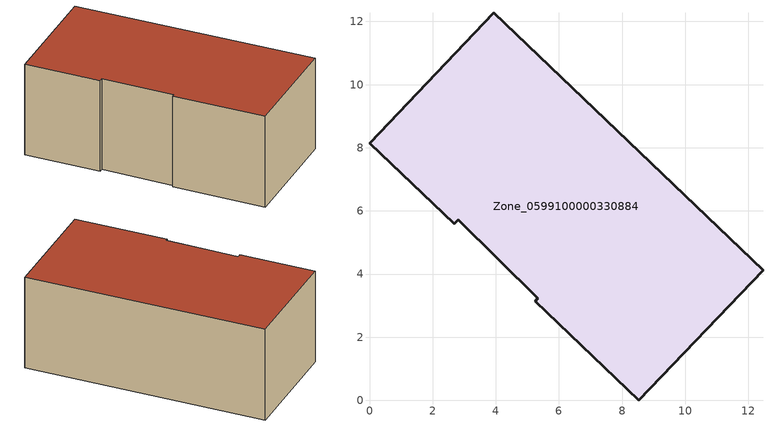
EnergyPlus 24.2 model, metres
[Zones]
Zone_0599100000330884
 floor ground (C_G): 2.68,5.59 0,8.15 3.93,12.28 12.46,4.12 8.53,0 5.24,3.14 5.33,3.24 2.81,5.72 z3.17
 wall outside (C_F): 0,8.15 2.68,5.59 2.81,5.72 5.33,3.24 5.24,3.14 8.53,0 12.46,4.12 3.93,12.28 0,8.15 z3.17:7.89
 roof outside (C_R): 5.24,3.14 8.53,0 12.46,4.12 3.93,12.28 0,8.15 2.68,5.59 2.81,5.72 5.33,3.24 z7.89
[BUILDING]
Pand.0599100000330884: North Axis=0; Terrain=City; Loads Convergence Tolerance Value=0.04; Temperature Convergence Tolerance Value=0.4; Solar Distribution=FullExterior; Maximum Number of Warmup Days=25; Minimum Number of Warmup Days=1
[Site:Location]
Rotterdam.The.Hague.AP_ZH_NLD Design_Conditions: Latitude=51.96; Longitude=4.45; Time Zone=1; Elevation=-4.5
[SITE:GROUNDTEMPERATURE:BUILDINGSURFACE]
18, 18, 18, 18, 18, 18, 18, 18, 18, 18, 18, 18
[MATERIAL] Thermal Absorptance=0.9; Solar Absorptance=0.7; Visible Absorptance=0.7
Name | Roughness | Thickness | Conductivity | Density | Specific Heat
G.TC.1975-1991 | MediumSmooth | 0.15 | 0.288461 | 540 | 1210
F.TC.1975-1991 | Rough | 0.3 | 0.230769 | 1920 | 840
R.TC.1975-1991 | MediumRough | 0.2 | 0.153846 | 1500 | 1000
[CONSTRUCTION]
C_G: G.TC.1975-1991
C_F: F.TC.1975-1991
C_R: R.TC.1975-1991
[ZONE]
Zone_0599100000330884: Type=1; Multiplier=1; Ceiling Height=Autocalculate; Volume=Autocalculate; Floor Area=autocalculate; Part of Total Floor Area=Yes
[ZONEINFILTRATION:DESIGNFLOWRATE]
Infil_Zone_0599100000330884: Zone or ZoneList or Space or SpaceList=Zone_0599100000330884; Schedule=AlwaysOn; Design Flow Rate Calculation Method=Flow/Area; Flow Rate per Floor Area=0.003; Constant Term Coefficient=1; Temperature Term Coefficient=0; Velocity Term Coefficient=0; Velocity Squared Term Coefficient=0
[HVACTEMPLATE:ZONE:IDEALLOADSAIRSYSTEM]
Zone_0599100000330884: Maximum Heating Supply Air Temperature=50; Minimum Cooling Supply Air Temperature=13; Maximum Heating Supply Air Humidity Ratio=0.0156; Minimum Cooling Supply Air Humidity Ratio=0.0077; Heating Limit=NoLimit; Cooling Limit=NoLimit; Dehumidification Control Type=ConstantSensibleHeatRatio; Cooling Sensible Heat Ratio=0.7; Dehumidification Setpoint=60; Humidification Control Type=None; Humidification Setpoint=30; Outdoor Air Method=None; Outdoor Air Flow Rate per Person=0.00944; Outdoor Air Flow Rate per Zone Floor Area=0; Outdoor Air Flow Rate per Zone=0; Demand Controlled Ventilation Type=None; Outdoor Air Economizer Type=NoEconomizer; Heat Recovery Type=None; Sensible Heat Recovery Effectiveness=0.7; Latent Heat Recovery Effectiveness=0.65
[ZONECONTROL:THERMOSTAT]
ThermostatControl_Zone_0599100000330884: Zone or ZoneList=Zone_0599100000330884; Control Type Schedule=DualSetpointControlType; Control 1=Thermostat_Zone_0599100000330884; Temperature Difference Between Cutout And Setpoint=0
[THERMOSTATSETPOINT:DUALSETPOINT]
Thermostat_Zone_0599100000330884: Heating Setpoint Temperature Schedule=HeatingSetpoint_Zone_0599100000330884; Cooling Setpoint Temperature Schedule=CoolingSetpoint_Zone_0599100000330884
[SCHEDULE:COMPACT]
HeatingSetpoint_Zone_0599100000330884: Through: 12/31, For: AllDays, Until: 24:00, 21
CoolingSetpoint_Zone_0599100000330884: Through: 12/31, For: AllDays, Until: 24:00, 24
DualSetpointControlType: Through: 12/31, For: AllDays, Until: 24:00, 4
AlwaysOn: Through: 12/31, For: AllDays, Until: 24:00, 1
